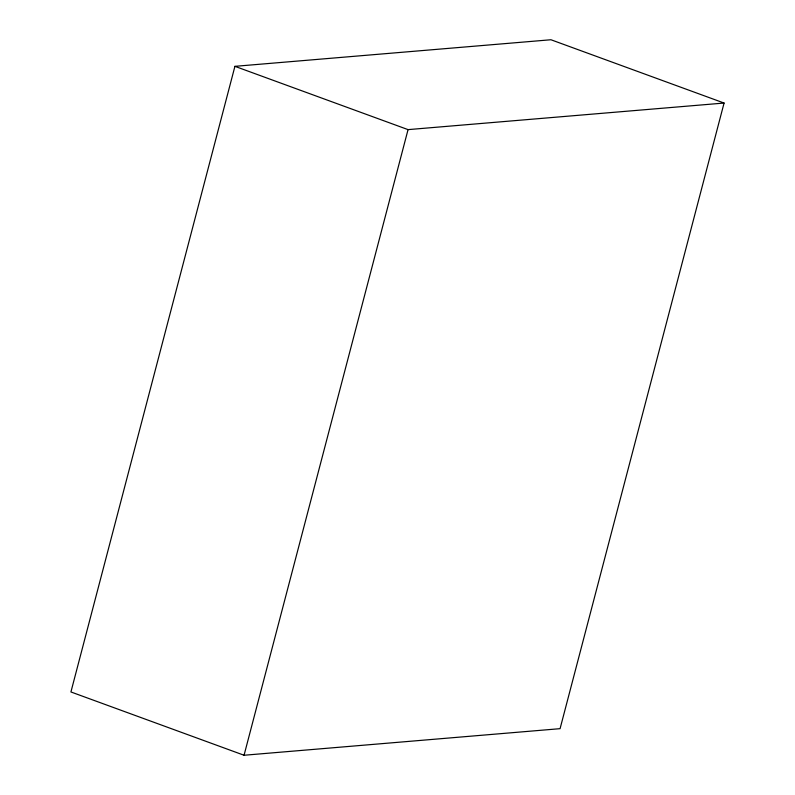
<?xml version="1.0" encoding="UTF-8"?>
<svg xmlns="http://www.w3.org/2000/svg" width="795" height="795" viewBox="0 0 795 795"><rect width="100%" height="100%" fill="white"/><g stroke="black" fill="none" stroke-linecap="round" stroke-linejoin="round"><path stroke-width="1.19" d="M234.923 66.333L70.924 691.958L244.055 755.25L560.077 728.667L724.076 103.042L550.945 39.75L234.923 66.333L408.054 129.625L724.076 103.042M244.055 755.25L408.054 129.625"/></g></svg>
